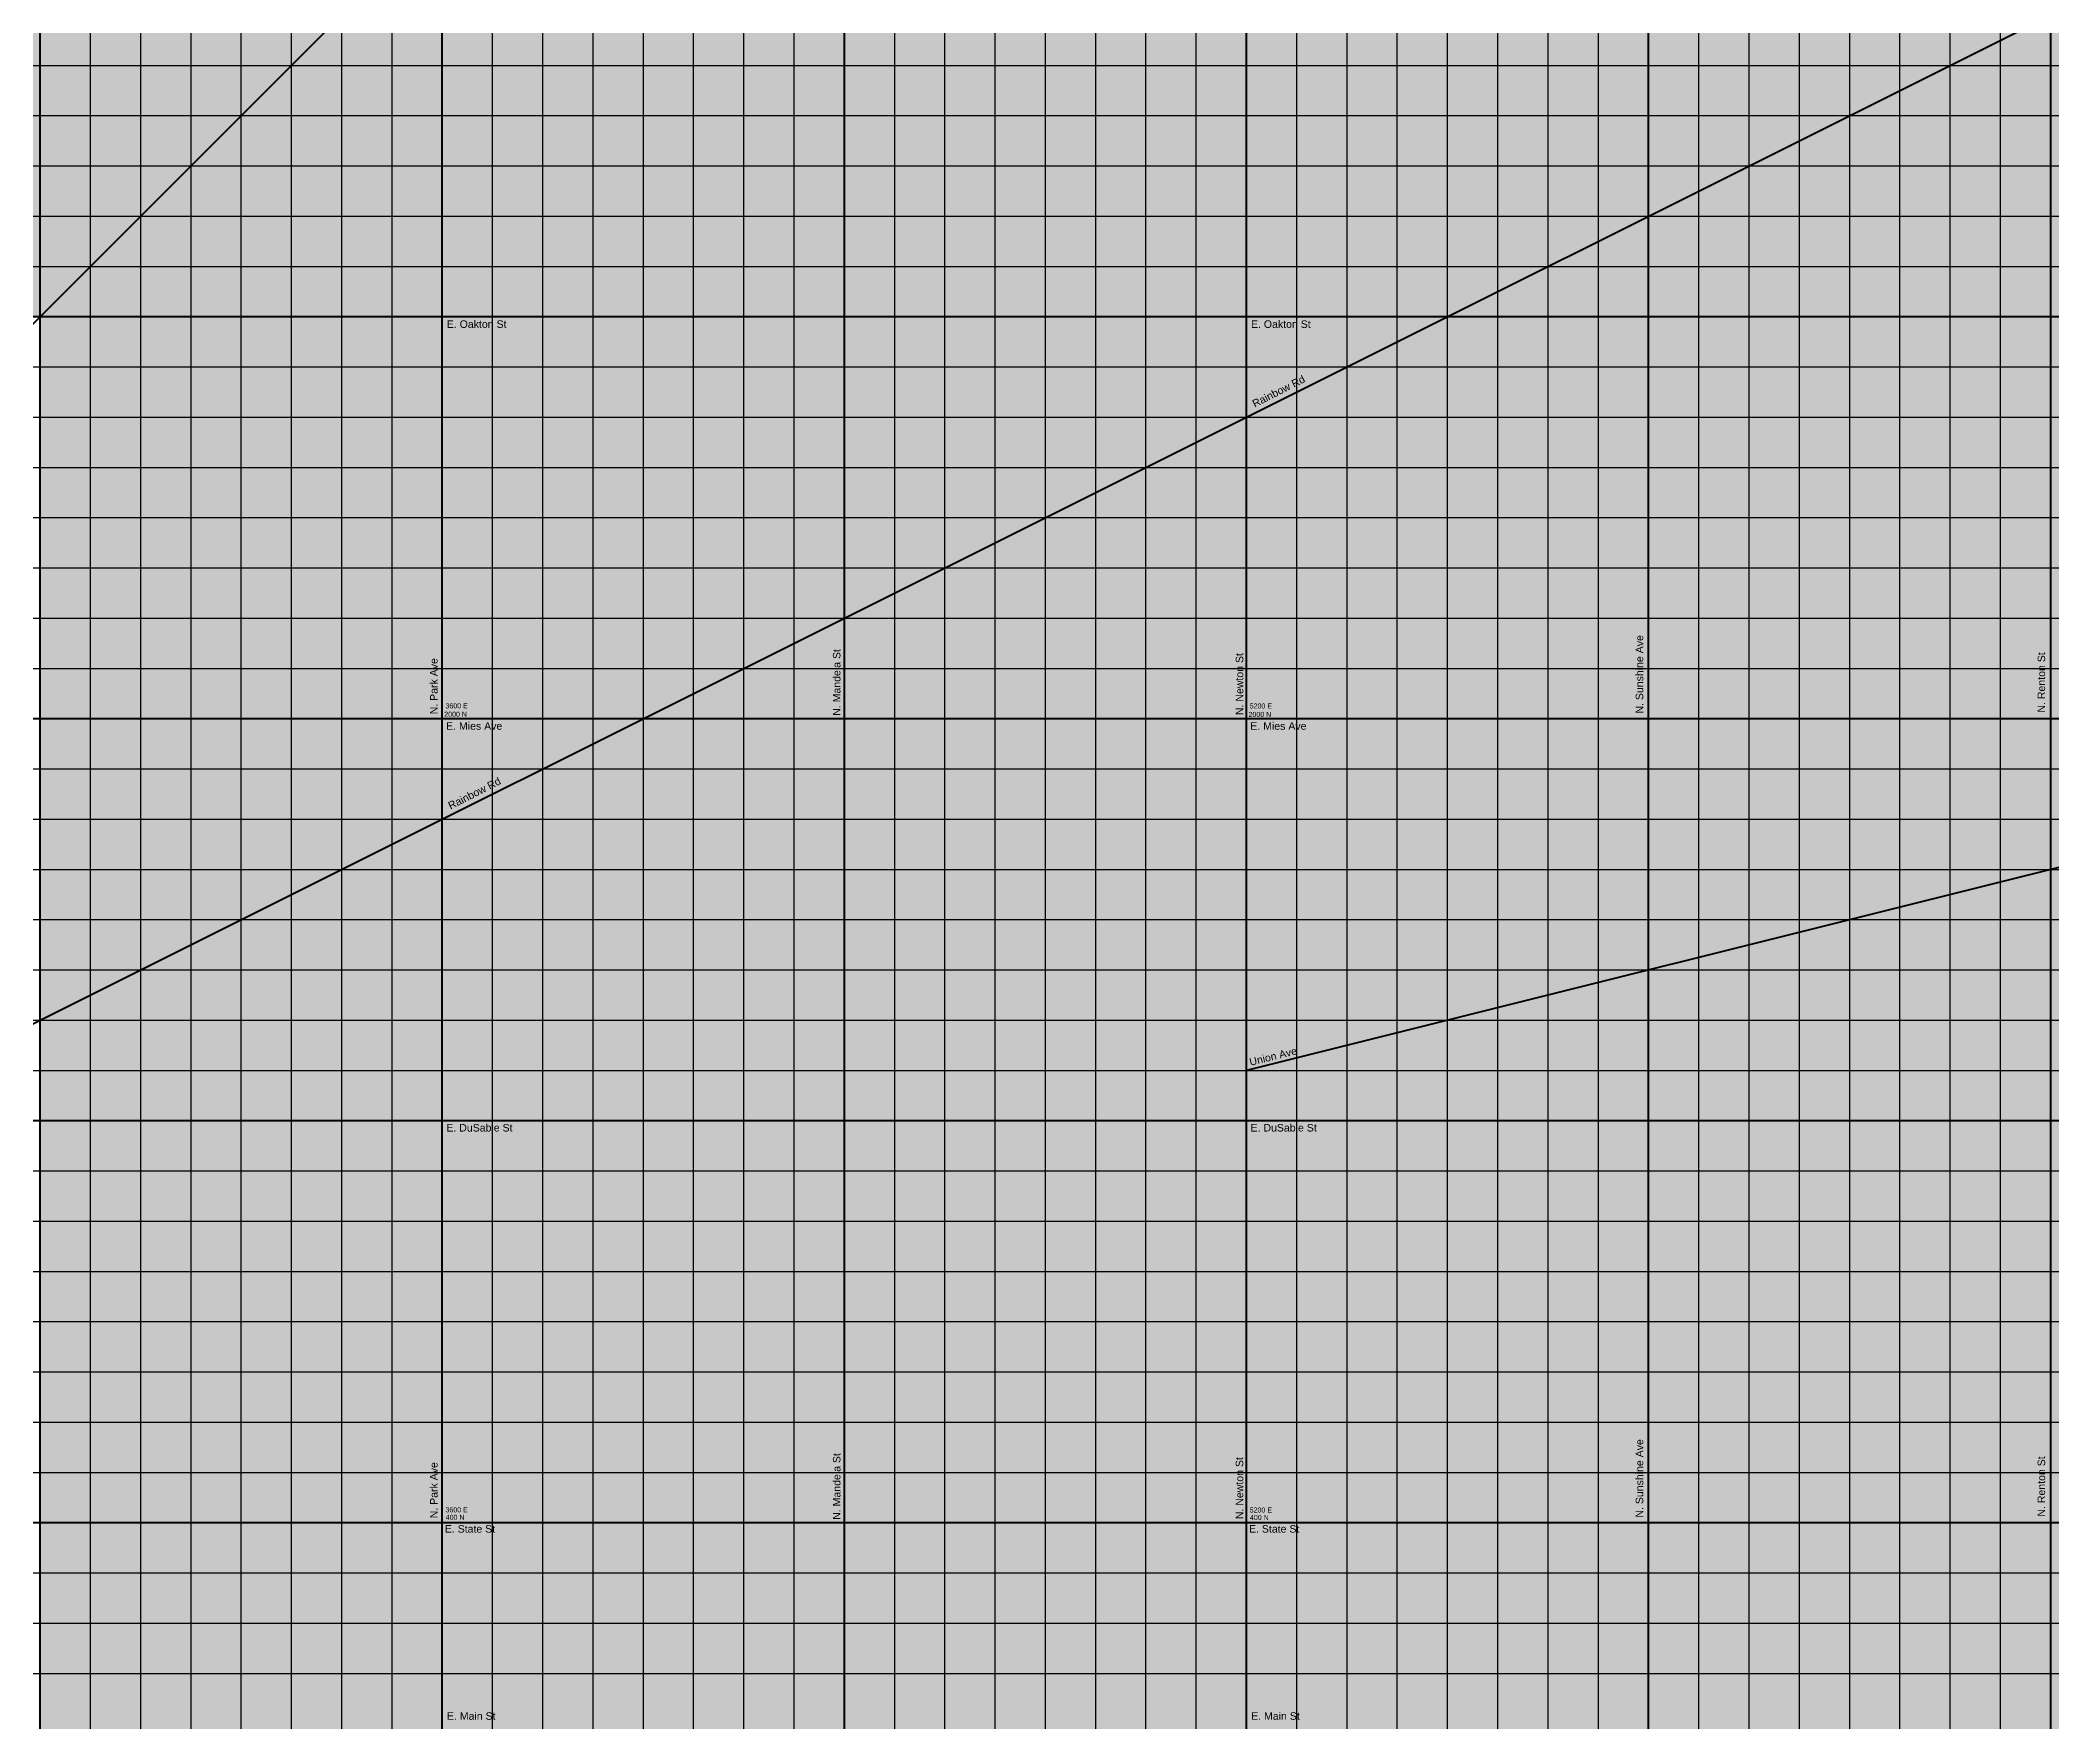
# Model space of a CAD drawing. Header units: inches. Extents: x -196 to 213, y -195 to 213.
# Drawn here: x 64 to 144, y 8.1 to 75 of the extents above; entities that cross this region are included whole.
import ezdxf

# ---------------------------------------------------------------- set-up
doc = ezdxf.new("R2010")
doc.units = ezdxf.units.IN
doc.header["$MEASUREMENT"] = 0
for name, color, linetype, lineweight in [('dia-major-st', 7, 'Continuous', 80), ('streets-major', 7, 'Continuous', 80), ('streets-minor', 7, 'Continuous', 30), ('text', 7, 'Continuous', 30), ('zone-mixed', 1, 'Continuous', 0)]:
    doc.layers.add(name, color=color, linetype=linetype, lineweight=lineweight)
doc.styles.get("Standard").update_dxf_attribs({"font": 'arial.ttf'})

msp = doc.modelspace()

# ---------------------------------------------------------------- hatches: boundary and pattern name
at = {"layer": 'zone-mixed', "true_color": 0xf99006, "transparency": 33554559}
h = msp.add_hatch(color=30, dxfattribs=at)
h.dxf.hatch_style = 1
h.paths.add_polyline_path([(112, 176), (48, 176), (48, 192), (32, 192), (32, 208), (-144, 208), (-144, 192), (-160, 192), (-160, 144), (-192, 144), (-192, 80), (-176, 80), (-176, 64), (-192, 64), (-192, -160), (-176, -160), (-176, -176), (-192, -176), (-192, -192), (160, -192), (160, -176), (176, -176), (176, -192), (208, -192), (208, 80), (192, 80), (192, 96), (208, 96), (208, 112), (144, 112), (144, -128), (-128, -128), (-128, 144), (112, 144)])
at = {"layer": 'zone-mixed', "transparency": 33554559}
h = msp.add_hatch(color=210, dxfattribs=at)
h.dxf.hatch_style = 1
h.paths.add_polyline_path([(144, 112), (112, 112), (112, 144), (-128, 144), (-128, -128), (144, -128)])
h.paths.add_polyline_path([(-80, -80), (-80, 96), (96, 96), (96, -80)], flags=16)
h.paths.add_polyline_path([(-48, -48), (-48, 64), (64, 64), (64, -48)], flags=0)
h.paths.add_polyline_path([(-16, -16), (-16, 32), (32, 32), (32, -16)], flags=0)
h.paths.add_polyline_path([(-8, -6), (-8, 22), (0, 22), (0, 16), (16, 16), (16, 0), (0, 0), (0, -6)], flags=0)
h = msp.add_hatch(color=231, dxfattribs=at)
h.dxf.hatch_style = 1
h.paths.add_polyline_path([(96, 96), (-80, 96), (-80, -80), (96, -80)])
h.paths.add_polyline_path([(64, -48), (-48, -48), (-48, 64), (64, 64)], flags=16)
h.paths.add_polyline_path([(32, -16), (-16, -16), (-16, 32), (32, 32)], flags=0)
h.paths.add_polyline_path([(16, 0), (0, 0), (0, -6), (-8, -6), (-8, 22), (0, 22), (0, 16), (16, 16)], flags=0)

# ---------------------------------------------------------------- linework, layer by layer
at = {"layer": 'dia-major-st'}
for p, q in [((16, 16), (142, 142)), ((16, 12), (208, 108)), ((208, 58), (112, 34))]:
    msp.add_line(p, q, dxfattribs=at)
at = {"layer": 'streets-major'}
for p, q in [((112, -192), (112, 208)), ((128, -192), (128, 208)), ((64, -192), (64, 176)), ((80, -192), (80, 176)), ((96, -192), (96, 176)), ((144, -192), (144, 144)), ((-192, 64), (208, 64)), ((-192, 48), (208, 48)), ((-192, 32), (208, 32)), ((16, 16), (208, 16))]:
    msp.add_line(p, q, dxfattribs=at)
at = {"layer": 'streets-minor'}
for p, q in [((114, -192), (114, 208)), ((116, -192), (116, 208)), ((118, -192), (118, 208)), ((120, -192), (120, 208)), ((122, -192), (122, 208)), ((124, -192), (124, 208)), ((126, -192), (126, 208)), ((130, -192), (130, 208)), ((132, -192), (132, 208)), ((134, -192), (134, 208)), ((136, -192), (136, 208)), ((138, -192), (138, 208)), ((140, -192), (140, 208)), ((142, -192), (142, 208)), ((66, -192), (66, 176)), ((68, -192), (68, 176)), ((70, -192), (70, 176)), ((72, -192), (72, 176)), ((74, -192), (74, 176)), ((76, -192), (76, 176)), ((78, -192), (78, 176)), ((82, -192), (82, 176)), ((84, -192), (84, 176)), ((86, -192), (86, 176)), ((88, -192), (88, 176)), ((90, -192), (90, 176)), ((92, -192), (92, 176)), ((94, -192), (94, 176)), ((98, -192), (98, 176)), ((100, -192), (100, 176)), ((102, -192), (102, 176)), ((104, -192), (104, 176)), ((106, -192), (106, 176)), ((108, -192), (108, 176)), ((110, -192), (110, 176)), ((-176, 74), (208, 74)), ((-176, 72), (208, 72)), ((-176, 70), (208, 70)), ((-176, 68), (208, 68)), ((-176, 66), (208, 66)), ((-192, 62), (208, 62)), ((-192, 60), (208, 60)), ((-192, 58), (208, 58)), ((-192, 56), (208, 56)), ((-192, 54), (208, 54)), ((-192, 52), (208, 52)), ((-192, 50), (208, 50)), ((-192, 46), (208, 46)), ((-192, 44), (208, 44)), ((-192, 42), (208, 42)), ((-192, 40), (208, 40)), ((-192, 38), (208, 38)), ((-192, 36), (208, 36)), ((-192, 34), (208, 34)), ((-192, 30), (208, 30)), ((-192, 28), (208, 28)), ((-192, 26), (208, 26)), ((-192, 24), (208, 24)), ((-192, 22), (208, 22)), ((-192, 20), (208, 20)), ((-192, 18), (208, 18)), ((16, 14), (208, 14)), ((16, 12), (208, 12)), ((16, 10), (208, 10))]:
    msp.add_line(p, q, dxfattribs=at)

# ---------------------------------------------------------------- texts
at = {"layer": 'text'}
for s, height, p in [('E. Oakton St', 0.3, (80.177, 63.551)), ('E. Oakton St', 0.3, (112.177, 63.551)), ('2000 N', 0.2, (80.078, 48.075)), ('3600 E', 0.2, (80.126, 48.409)), ('2000 N', 0.2, (112.081, 48.068)), ('5200 E', 0.2, (112.127, 48.403)), ('E. Mies Ave', 0.3, (80.15, 47.557)), ('E. Mies Ave', 0.3, (112.15, 47.557)), ('E. DuSable St', 0.3, (80.161, 31.567)), ('E. DuSable St', 0.3, (112.161, 31.567)), ('3600 E', 0.2, (80.126, 16.409)), ('400 N', 0.2, (80.135, 16.113)), ('5200 E', 0.2, (112.127, 16.403)), ('400 N', 0.2, (112.138, 16.106)), ('E. State St', 0.3, (80.099, 15.603)), ('E. State St', 0.3, (112.099, 15.603)), ('E. Main St', 0.3, (80.184, 8.154)), ('E. Main St', 0.3, (112.184, 8.154))]:
    msp.add_text(s, height=height, dxfattribs=at).set_placement(p)
for s, rotation, p in [('Rainbow Rd', 27, (112.328, 60.377)), ('N. Sunshine Ave', 90, (127.785, 48.201)), ('N. Mandela St', 90, (95.842, 48.112)), ('N. Newton St', 90, (111.869, 48.14)), ('N. Renton St', 90, (143.778, 48.24)), ('N. Park Ave', 90, (79.811, 48.172)), ('Rainbow Rd', 27, (80.328, 44.377)), ('Union Ave', 14, (112.158, 34.179)), ('N. Sunshine Ave', 90, (127.785, 16.201)), ('N. Mandela St', 90, (95.842, 16.112)), ('N. Newton St', 90, (111.869, 16.14)), ('N. Renton St', 90, (143.778, 16.24)), ('N. Park Ave', 90, (79.811, 16.172))]:
    msp.add_text(s, height=0.3, rotation=rotation, dxfattribs=at).set_placement(p)

doc.saveas('drawing.dxf')
